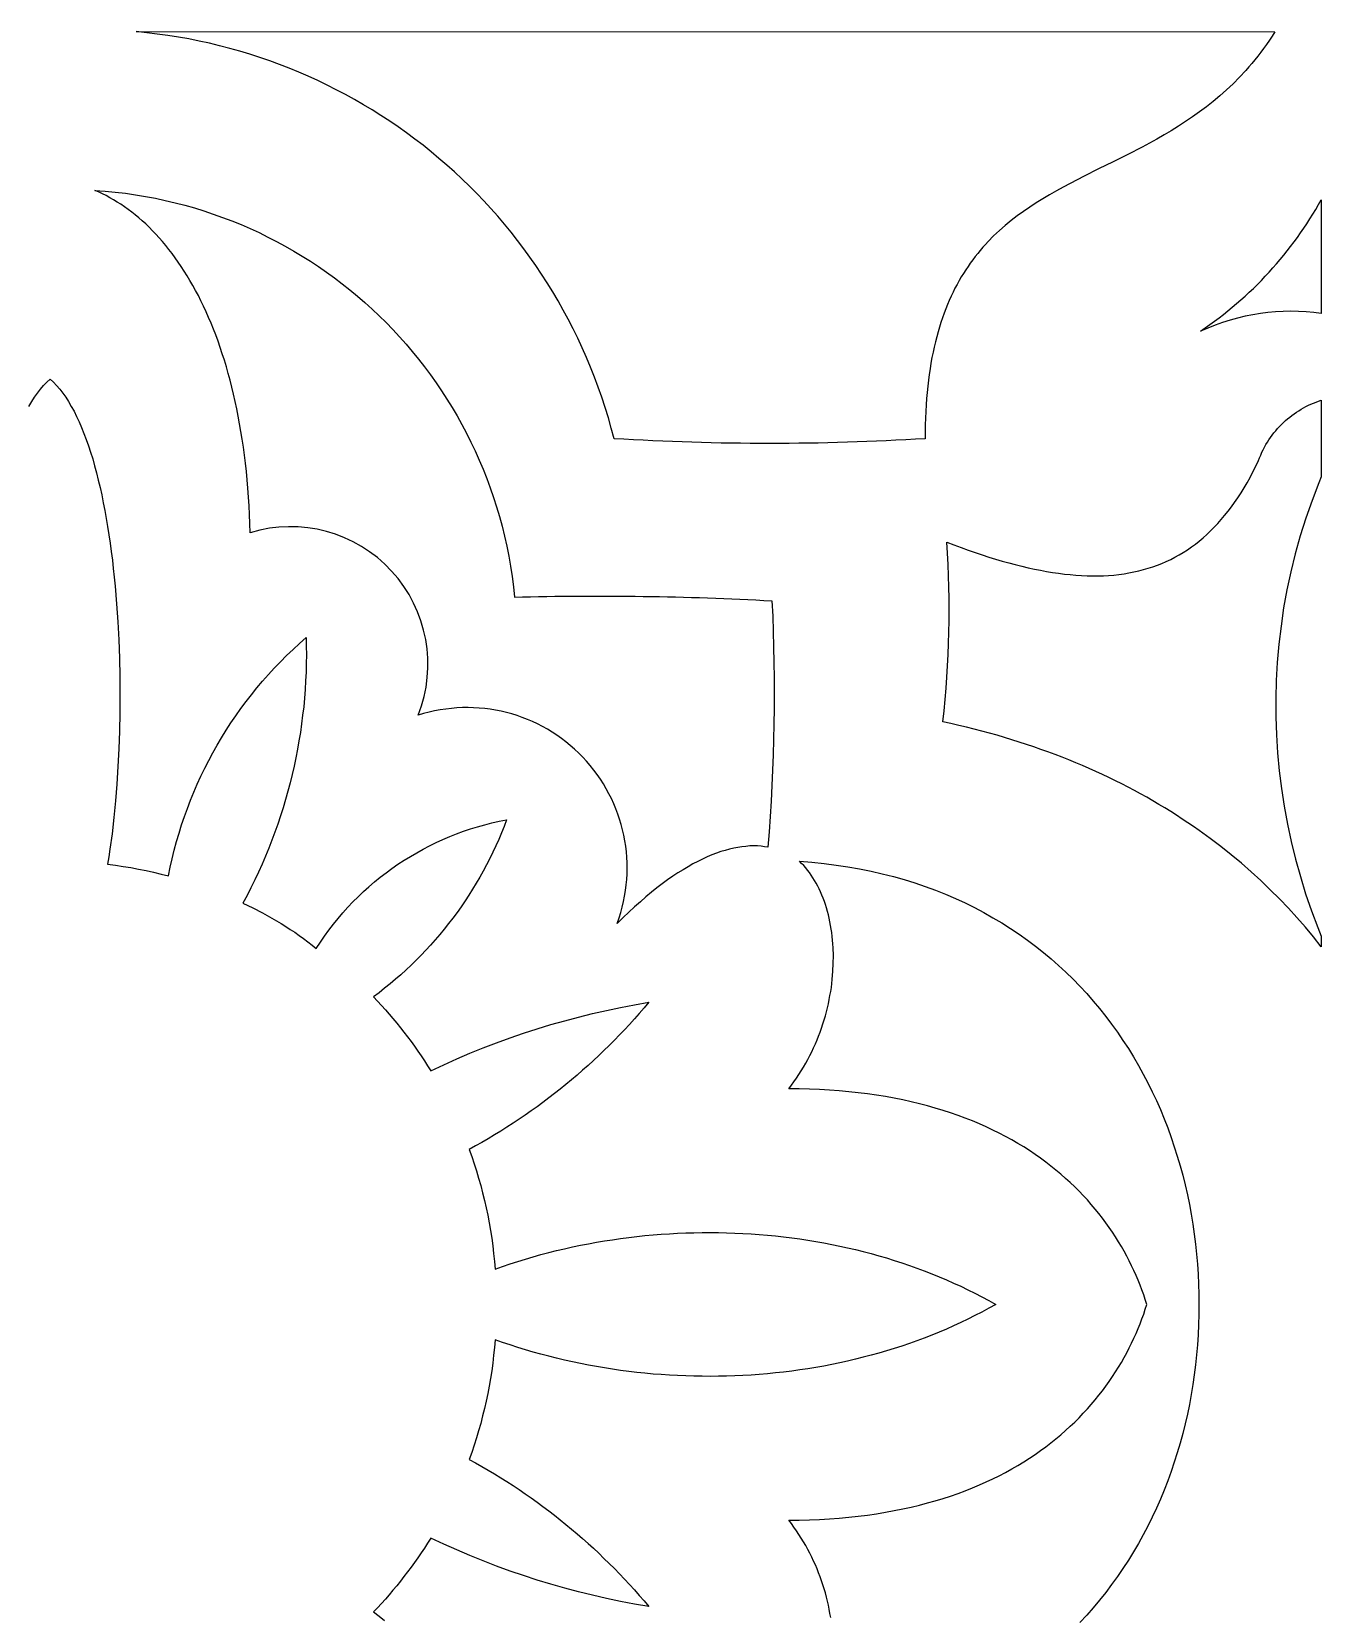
# Model space of a CAD drawing. Extents: x -4950 to -2150, y -1354 to 1346.
# Drawn here: x -3001.3 to -2849.8, y 509.5 to 695.6 of the extents above; entities that cross this region are included whole.
import ezdxf

# ---------------------------------------------------------------- set-up
doc = ezdxf.new("R2010")
doc.units = 0
doc.layers.add('LAYER_1', color=18, linetype='CONTINUOUS')

msp = doc.modelspace()

# ---------------------------------------------------------------- linework, layer by layer
at = {"layer": 'LAYER_1'}
for points in [[(-2855.29, 695.61), (-2855.61, 695.1), (-2855.94, 694.61), (-2856.27, 694.13), (-2856.61, 693.66), (-2856.95, 693.2), (-2857.29, 692.75), (-2857.64, 692.32), (-2858, 691.89), (-2858.36, 691.47), (-2858.72, 691.06), (-2859.46, 690.27), (-2860.21, 689.51), (-2860.97, 688.78), (-2861.75, 688.09), (-2862.54, 687.43), (-2863.34, 686.8), (-2864.15, 686.19), (-2864.97, 685.61), (-2865.8, 685.05), (-2866.63, 684.51), (-2867.47, 683.99), (-2868.31, 683.49), (-2869.16, 683), (-2870.01, 682.53), (-2870.87, 682.07), (-2872.58, 681.19), (-2874.29, 680.33), (-2875.99, 679.49), (-2877.67, 678.65), (-2879.33, 677.79), (-2880.14, 677.36), (-2880.95, 676.91), (-2881.75, 676.46), (-2882.53, 675.99), (-2883.31, 675.51), (-2884.07, 675.02), (-2884.82, 674.5), (-2885.55, 673.97), (-2886.27, 673.42), (-2886.97, 672.84), (-2887.65, 672.25), (-2888.32, 671.62), (-2888.96, 670.97), (-2889.28, 670.63), (-2889.59, 670.29), (-2889.89, 669.93), (-2890.19, 669.57), (-2890.49, 669.21), (-2890.78, 668.83), (-2891.06, 668.44), (-2891.33, 668.05), (-2891.6, 667.64), (-2891.87, 667.23), (-2892.13, 666.81), (-2892.38, 666.38), (-2892.62, 665.94), (-2892.86, 665.48), (-2893.09, 665.02), (-2893.32, 664.55), (-2893.53, 664.06), (-2893.75, 663.57), (-2893.95, 663.06), (-2894.14, 662.54), (-2894.33, 662.01), (-2894.51, 661.47), (-2894.69, 660.92), (-2894.85, 660.35), (-2895.01, 659.77), (-2895.16, 659.18), (-2895.3, 658.58), (-2895.44, 657.96), (-2895.56, 657.33), (-2895.68, 656.69), (-2895.78, 656.03), (-2895.88, 655.35), (-2895.97, 654.67), (-2896.05, 653.97), (-2896.13, 653.25), (-2896.19, 652.52), (-2896.24, 651.77), (-2896.29, 651.01), (-2896.32, 650.23), (-2896.35, 649.44), (-2896.36, 648.63), (-2896.37, 647.81, -0.030769), (-2932.89, 647.81), (-2933.22, 649.04), (-2933.57, 650.26), (-2933.94, 651.47), (-2934.34, 652.67), (-2934.76, 653.86), (-2935.2, 655.04), (-2935.66, 656.2), (-2936.14, 657.35), (-2936.64, 658.49), (-2937.17, 659.62), (-2937.71, 660.73), (-2938.28, 661.83), (-2938.87, 662.92), (-2939.47, 663.99), (-2940.1, 665.05), (-2940.74, 666.1), (-2941.41, 667.13), (-2942.09, 668.14), (-2942.79, 669.14), (-2943.51, 670.13), (-2944.24, 671.1), (-2945, 672.06), (-2945.77, 673), (-2946.56, 673.93), (-2947.37, 674.84), (-2948.19, 675.73), (-2949.03, 676.61), (-2949.88, 677.47), (-2950.75, 678.31), (-2951.64, 679.14), (-2952.54, 679.94), (-2953.46, 680.74), (-2954.39, 681.51), (-2955.33, 682.27), (-2956.29, 683), (-2957.27, 683.72), (-2958.25, 684.43), (-2959.25, 685.11), (-2960.27, 685.77), (-2961.29, 686.42), (-2962.33, 687.04), (-2963.38, 687.65), (-2964.44, 688.24), (-2965.52, 688.8), (-2966.6, 689.35), (-2967.7, 689.87), (-2968.81, 690.38), (-2969.93, 690.86), (-2971.06, 691.33), (-2972.19, 691.77), (-2973.34, 692.19), (-2974.5, 692.59), (-2975.67, 692.97), (-2976.84, 693.32), (-2978.03, 693.65), (-2979.22, 693.97), (-2980.42, 694.25), (-2981.63, 694.52), (-2982.85, 694.76), (-2984.07, 694.98), (-2985.3, 695.17), (-2986.54, 695.34), (-2987.78, 695.49), (-2989.03, 695.62)], [(-2993.88, 676.98), (-2992.68, 676.89), (-2991.48, 676.78), (-2990.29, 676.63), (-2989.1, 676.46), (-2987.93, 676.27), (-2986.76, 676.05), (-2985.61, 675.8), (-2984.46, 675.53), (-2983.32, 675.24), (-2982.19, 674.92), (-2981.07, 674.57), (-2979.96, 674.2), (-2978.87, 673.81), (-2977.78, 673.4), (-2976.71, 672.96), (-2975.64, 672.49), (-2974.59, 672.01), (-2973.55, 671.5), (-2972.53, 670.98), (-2971.51, 670.43), (-2970.51, 669.85), (-2969.53, 669.26), (-2968.56, 668.65), (-2967.6, 668.02), (-2966.65, 667.36), (-2965.73, 666.69), (-2964.81, 665.99), (-2963.92, 665.28), (-2963.03, 664.55), (-2962.17, 663.8), (-2961.32, 663.03), (-2960.49, 662.24), (-2959.67, 661.44), (-2958.87, 660.62), (-2958.09, 659.78), (-2957.33, 658.92), (-2956.59, 658.05), (-2955.86, 657.16), (-2955.15, 656.25), (-2954.47, 655.33), (-2953.8, 654.39), (-2953.15, 653.44), (-2952.52, 652.47), (-2951.92, 651.49), (-2951.33, 650.49), (-2950.77, 649.48), (-2950.23, 648.46), (-2949.7, 647.42), (-2949.21, 646.37), (-2948.73, 645.3), (-2948.27, 644.23), (-2947.84, 643.14), (-2947.44, 642.04), (-2947.05, 640.92), (-2946.69, 639.8), (-2946.36, 638.66), (-2946.05, 637.52), (-2945.76, 636.36), (-2945.5, 635.19), (-2945.27, 634.01), (-2945.06, 632.83), (-2944.88, 631.63), (-2944.72, 630.42), (-2944.59, 629.21, -0.020022), (-2914.35, 628.77), (-2914.27, 626.97), (-2914.21, 625.16), (-2914.16, 623.35), (-2914.13, 621.53), (-2914.11, 619.72), (-2914.1, 617.91), (-2914.11, 616.1), (-2914.13, 614.29), (-2914.17, 612.48), (-2914.22, 610.67), (-2914.28, 608.87), (-2914.36, 607.06), (-2914.45, 605.25), (-2914.56, 603.44), (-2914.68, 601.63), (-2914.82, 599.83), (-2915.23, 599.89), (-2915.64, 599.94), (-2916.07, 599.97), (-2916.51, 599.98), (-2916.96, 599.97), (-2917.41, 599.93), (-2917.88, 599.88), (-2918.36, 599.81), (-2918.84, 599.72), (-2919.34, 599.6), (-2919.84, 599.46), (-2920.36, 599.31), (-2920.88, 599.12), (-2921.41, 598.92), (-2921.95, 598.69), (-2922.5, 598.44), (-2923.06, 598.16), (-2923.63, 597.86), (-2924.21, 597.54), (-2924.8, 597.18), (-2925.39, 596.81), (-2926, 596.41), (-2926.61, 595.98), (-2927.24, 595.52), (-2927.87, 595.04), (-2928.51, 594.53), (-2929.16, 593.99), (-2929.81, 593.43), (-2930.48, 592.83), (-2931.16, 592.21), (-2931.84, 591.56), (-2932.53, 590.88, 0.625155), (-2955.91, 615.33, 0.629642), (-2975.63, 636.77), (-2975.66, 637.84), (-2975.7, 638.9), (-2975.76, 639.94), (-2975.82, 640.96), (-2975.9, 641.98), (-2975.99, 642.98), (-2976.08, 643.96), (-2976.19, 644.93), (-2976.31, 645.89), (-2976.43, 646.83), (-2976.57, 647.76), (-2976.72, 648.67), (-2976.87, 649.57), (-2977.04, 650.46), (-2977.21, 651.33), (-2977.39, 652.19), (-2977.58, 653.03), (-2977.78, 653.86), (-2977.99, 654.67), (-2978.21, 655.47), (-2978.43, 656.26), (-2978.66, 657.03), (-2978.91, 657.79), (-2979.15, 658.54), (-2979.41, 659.27), (-2979.67, 659.99), (-2979.95, 660.69), (-2980.22, 661.38), (-2980.51, 662.05), (-2980.8, 662.71), (-2981.1, 663.36), (-2981.41, 664), (-2981.72, 664.61), (-2982.04, 665.22), (-2982.37, 665.81), (-2982.7, 666.39), (-2983.03, 666.95), (-2983.38, 667.5), (-2983.73, 668.04), (-2984.08, 668.56), (-2984.44, 669.07), (-2984.81, 669.57), (-2985.18, 670.05), (-2985.55, 670.51), (-2985.93, 670.97), (-2986.32, 671.41), (-2986.7, 671.83), (-2987.1, 672.24), (-2987.5, 672.64), (-2987.9, 673.03), (-2988.3, 673.4), (-2988.71, 673.76), (-2989.13, 674.1), (-2989.54, 674.43), (-2989.97, 674.75), (-2990.39, 675.05), (-2990.82, 675.34), (-2991.25, 675.61), (-2991.68, 675.88), (-2992.11, 676.12), (-2992.55, 676.36), (-2992.99, 676.58), (-2993.44, 676.79)], [(-2849.84, 643.33), (-2850.13, 642.64), (-2850.92, 640.57), (-2851.65, 638.48), (-2852.31, 636.39), (-2852.9, 634.28), (-2853.42, 632.17), (-2853.87, 630.05), (-2854.26, 627.93), (-2854.57, 625.8), (-2854.83, 623.67), (-2855.01, 621.54), (-2855.14, 619.41), (-2855.19, 617.28), (-2855.19, 615.16), (-2855.12, 613.04), (-2854.98, 610.92), (-2854.78, 608.81), (-2854.52, 606.71), (-2854.2, 604.63), (-2853.82, 602.55), (-2853.37, 600.48), (-2852.87, 598.43), (-2852.3, 596.39), (-2851.68, 594.37), (-2850.99, 592.37), (-2850.25, 590.39), (-2849.84, 589.38), (-2849.84, 588.14), (-2850.76, 589.3), (-2851.71, 590.44), (-2852.7, 591.57), (-2853.71, 592.68), (-2854.75, 593.77), (-2855.83, 594.84), (-2856.93, 595.9), (-2858.06, 596.93), (-2859.23, 597.95), (-2860.42, 598.94), (-2861.65, 599.91), (-2862.9, 600.86), (-2864.19, 601.79), (-2864.84, 602.25), (-2865.5, 602.7), (-2866.17, 603.14), (-2866.85, 603.58), (-2867.53, 604.02), (-2868.22, 604.44), (-2868.92, 604.86), (-2869.63, 605.28), (-2870.34, 605.69), (-2871.06, 606.09), (-2871.79, 606.48), (-2872.52, 606.87), (-2873.27, 607.26), (-2874.02, 607.63), (-2874.78, 608), (-2875.54, 608.37), (-2876.32, 608.72), (-2877.1, 609.07), (-2877.89, 609.42), (-2878.68, 609.75), (-2879.48, 610.08), (-2880.29, 610.4), (-2881.11, 610.72), (-2881.94, 611.02), (-2882.77, 611.32), (-2883.61, 611.62), (-2884.46, 611.9), (-2885.31, 612.18), (-2886.18, 612.45), (-2887.05, 612.71), (-2887.92, 612.97), (-2888.81, 613.22), (-2889.7, 613.46), (-2890.6, 613.69), (-2891.51, 613.91), (-2892.42, 614.13), (-2893.35, 614.34), (-2894.27, 614.54, 0.045249), (-2893.83, 635.67), (-2892.98, 635.34), (-2892.14, 635.03), (-2891.31, 634.73), (-2890.49, 634.44), (-2889.68, 634.17), (-2888.88, 633.91), (-2888.09, 633.67), (-2887.31, 633.43), (-2886.54, 633.22), (-2885.78, 633.02), (-2885.02, 632.83), (-2884.28, 632.65), (-2883.54, 632.49), (-2882.82, 632.35), (-2882.1, 632.22), (-2881.4, 632.1), (-2880.7, 632), (-2880.01, 631.91), (-2879.33, 631.84), (-2878.66, 631.78), (-2878, 631.74), (-2877.34, 631.71), (-2876.7, 631.7), (-2876.06, 631.7), (-2875.43, 631.72), (-2874.82, 631.76), (-2874.21, 631.8), (-2873.6, 631.87), (-2873.01, 631.95), (-2872.43, 632.05), (-2871.85, 632.16), (-2871.28, 632.29), (-2870.72, 632.43), (-2870.17, 632.59), (-2869.63, 632.77), (-2869.09, 632.96), (-2868.56, 633.17), (-2868.04, 633.39), (-2867.53, 633.63), (-2867.03, 633.89), (-2866.53, 634.16), (-2866.05, 634.46), (-2865.57, 634.76), (-2865.1, 635.09), (-2864.63, 635.43), (-2864.17, 635.79), (-2863.73, 636.16), (-2863.28, 636.56), (-2862.85, 636.97), (-2862.42, 637.4), (-2862, 637.84), (-2861.59, 638.3), (-2861.19, 638.78), (-2860.79, 639.28), (-2860.4, 639.8), (-2860.02, 640.33), (-2859.64, 640.88), (-2859.27, 641.45), (-2858.91, 642.04), (-2858.56, 642.64), (-2858.21, 643.26), (-2857.87, 643.91), (-2857.54, 644.57), (-2857.21, 645.24), (-2857.09, 645.57), (-2856.95, 645.89), (-2856.81, 646.21), (-2856.66, 646.52), (-2856.51, 646.82), (-2856.34, 647.11), (-2856.17, 647.4), (-2855.99, 647.69), (-2855.8, 647.96), (-2855.6, 648.23), (-2855.4, 648.5), (-2855.19, 648.75), (-2854.97, 649), (-2854.75, 649.25), (-2854.52, 649.48), (-2854.29, 649.71), (-2854.04, 649.93), (-2853.8, 650.14), (-2853.54, 650.35), (-2853.29, 650.55), (-2853.02, 650.74), (-2852.76, 650.93), (-2852.48, 651.1), (-2852.2, 651.27), (-2851.92, 651.43), (-2851.64, 651.58), (-2851.35, 651.73), (-2851.05, 651.86), (-2850.75, 651.99), (-2850.45, 652.11), (-2850.15, 652.22), (-2849.84, 652.32)]]:
    msp.add_lwpolyline(points, format="xyb", close=True, dxfattribs=at)
msp.add_lwpolyline([(-2864.04, 660.44), (-2863.48, 660.82), (-2862.93, 661.21), (-2862.39, 661.6), (-2861.85, 662), (-2861.33, 662.41), (-2860.8, 662.83), (-2860.29, 663.25), (-2859.78, 663.68), (-2859.28, 664.12), (-2858.78, 664.57), (-2858.3, 665.02), (-2857.82, 665.47), (-2857.35, 665.94), (-2856.88, 666.41), (-2856.43, 666.89), (-2855.98, 667.37), (-2855.53, 667.86), (-2855.1, 668.35), (-2854.67, 668.85), (-2854.25, 669.36), (-2853.84, 669.87), (-2853.44, 670.39), (-2853.04, 670.92), (-2852.65, 671.45), (-2852.27, 671.98), (-2851.9, 672.52), (-2851.54, 673.06), (-2851.18, 673.62), (-2850.83, 674.17), (-2850.49, 674.73), (-2850.16, 675.3), (-2849.84, 675.86), (-2849.84, 662.52), (-2850.72, 662.63), (-2851.61, 662.71), (-2852.51, 662.76), (-2853.4, 662.78), (-2854.3, 662.76), (-2855.2, 662.71), (-2856.1, 662.63), (-2857, 662.51), (-2857.89, 662.37), (-2858.79, 662.19), (-2859.68, 661.98), (-2860.56, 661.73), (-2861.44, 661.46), (-2862.32, 661.15), (-2863.18, 660.81)], close=True, dxfattribs=at)
msp.add_lwpolyline([(-3001.62, 651.61), (-3001.29, 652.16), (-3000.95, 652.68), (-3000.61, 653.17), (-3000.25, 653.63), (-2999.89, 654.05), (-2999.51, 654.44), (-2999.13, 654.8), (-2998.74, 654.44), (-2998.37, 654.05), (-2998, 653.63), (-2997.65, 653.17), (-2997.3, 652.68), (-2996.96, 652.16), (-2996.64, 651.61), (-2996.32, 651.03), (-2996.02, 650.42), (-2995.72, 649.78), (-2995.43, 649.12), (-2995.15, 648.43), (-2994.88, 647.71), (-2994.63, 646.97), (-2994.38, 646.21), (-2994.13, 645.43), (-2993.9, 644.62), (-2993.68, 643.79), (-2993.47, 642.95), (-2993.26, 642.08), (-2993.07, 641.2), (-2992.88, 640.29), (-2992.7, 639.37), (-2992.54, 638.44), (-2992.38, 637.49), (-2992.22, 636.53), (-2992.08, 635.55), (-2991.95, 634.56), (-2991.82, 633.56), (-2991.71, 632.55), (-2991.6, 631.53), (-2991.5, 630.5), (-2991.32, 628.41), (-2991.18, 626.3), (-2991.07, 624.17), (-2990.99, 622.03), (-2990.94, 619.88), (-2990.93, 617.73), (-2990.94, 615.6), (-2990.99, 613.47), (-2991.06, 611.37), (-2991.16, 609.29), (-2991.3, 607.25), (-2991.46, 605.26), (-2991.64, 603.31), (-2991.86, 601.41), (-2992.1, 599.58), (-2992.23, 598.69), (-2992.37, 597.82), (-2991.46, 597.7), (-2990.55, 597.57), (-2989.65, 597.43), (-2988.75, 597.26), (-2987.86, 597.08), (-2986.97, 596.89), (-2986.09, 596.68), (-2985.21, 596.46), (-2985.01, 597.47), (-2984.78, 598.48), (-2984.54, 599.48), (-2984.27, 600.48), (-2983.98, 601.47), (-2983.68, 602.45), (-2983.35, 603.43), (-2983, 604.39), (-2982.63, 605.35), (-2982.24, 606.3), (-2981.84, 607.24), (-2981.41, 608.17), (-2980.97, 609.1), (-2980.5, 610.01), (-2980.02, 610.91), (-2979.51, 611.8), (-2978.99, 612.69), (-2978.45, 613.56), (-2977.9, 614.42), (-2977.32, 615.27), (-2976.73, 616.1), (-2976.11, 616.93), (-2975.49, 617.74), (-2974.84, 618.54), (-2974.18, 619.33), (-2973.49, 620.1), (-2972.8, 620.86), (-2972.08, 621.61), (-2971.35, 622.34), (-2970.6, 623.05), (-2969.84, 623.76), (-2969.06, 624.45), (-2969.04, 623.43), (-2969.03, 622.41), (-2969.04, 621.39), (-2969.07, 620.38), (-2969.12, 619.36), (-2969.18, 618.35), (-2969.26, 617.34), (-2969.35, 616.33), (-2969.47, 615.32), (-2969.59, 614.32), (-2969.74, 613.32), (-2969.9, 612.32), (-2970.08, 611.33), (-2970.27, 610.33), (-2970.48, 609.35), (-2970.7, 608.36), (-2970.95, 607.38), (-2971.2, 606.4), (-2971.48, 605.43), (-2971.77, 604.46), (-2972.07, 603.5), (-2972.4, 602.54), (-2972.73, 601.59), (-2973.09, 600.64), (-2973.46, 599.7), (-2973.84, 598.76), (-2974.24, 597.83), (-2974.66, 596.91), (-2975.09, 595.99), (-2975.54, 595.07), (-2976, 594.17), (-2976.48, 593.27), (-2975.33, 592.71), (-2974.2, 592.13), (-2973.64, 591.82), (-2973.09, 591.51), (-2972.54, 591.19), (-2972, 590.86), (-2971.46, 590.53), (-2970.93, 590.18), (-2970.4, 589.83), (-2969.88, 589.47), (-2969.37, 589.1), (-2968.86, 588.72), (-2968.36, 588.33), (-2967.87, 587.93, -0.209037), (-2945.52, 603.04), (-2945.81, 602.27), (-2946.12, 601.5), (-2946.45, 600.74), (-2946.79, 599.98), (-2947.14, 599.23), (-2947.5, 598.49), (-2947.88, 597.76), (-2948.27, 597.03), (-2948.67, 596.31), (-2949.08, 595.6), (-2949.51, 594.9), (-2949.95, 594.2), (-2950.4, 593.51), (-2950.87, 592.84), (-2951.34, 592.17), (-2951.83, 591.51), (-2952.33, 590.85), (-2952.84, 590.21), (-2953.36, 589.58), (-2953.9, 588.95), (-2954.44, 588.34), (-2955, 587.73), (-2955.57, 587.13), (-2956.15, 586.55), (-2956.73, 585.97), (-2957.33, 585.41), (-2957.94, 584.85), (-2958.57, 584.31), (-2959.2, 583.78), (-2959.84, 583.26), (-2960.49, 582.74), (-2961.15, 582.24), (-2960.68, 581.75), (-2960.21, 581.24), (-2959.76, 580.73), (-2959.3, 580.22), (-2958.86, 579.69), (-2958.42, 579.17), (-2957.99, 578.63), (-2957.57, 578.09), (-2957.15, 577.55), (-2956.74, 577), (-2956.34, 576.44), (-2955.94, 575.88), (-2955.55, 575.31), (-2955.17, 574.73), (-2954.8, 574.15), (-2954.43, 573.57), (-2952.9, 574.28), (-2951.37, 574.97), (-2949.82, 575.63), (-2948.26, 576.26), (-2946.69, 576.86), (-2945.11, 577.43), (-2943.52, 577.98), (-2941.92, 578.5), (-2940.31, 578.99), (-2938.69, 579.45), (-2937.07, 579.88), (-2935.43, 580.28), (-2933.79, 580.66), (-2932.14, 581), (-2930.49, 581.32), (-2928.83, 581.61), (-2929.38, 580.95), (-2929.94, 580.3), (-2930.51, 579.66), (-2931.09, 579.02), (-2931.67, 578.39), (-2932.26, 577.77), (-2932.86, 577.15), (-2933.46, 576.54), (-2934.08, 575.94), (-2934.7, 575.35), (-2935.32, 574.77), (-2935.95, 574.19), (-2936.59, 573.62), (-2937.24, 573.06), (-2937.89, 572.5), (-2938.55, 571.96), (-2939.22, 571.42), (-2939.89, 570.89), (-2940.57, 570.37), (-2941.25, 569.85), (-2941.94, 569.35), (-2942.64, 568.85), (-2943.34, 568.36), (-2944.05, 567.88), (-2944.76, 567.4), (-2945.48, 566.94), (-2946.21, 566.48), (-2946.94, 566.03), (-2947.68, 565.59), (-2948.42, 565.16), (-2949.17, 564.74), (-2949.92, 564.33), (-2949.62, 563.49), (-2949.34, 562.65), (-2949.07, 561.81), (-2948.81, 560.95), (-2948.56, 560.09), (-2948.34, 559.23), (-2948.12, 558.35), (-2947.92, 557.48), (-2947.74, 556.59), (-2947.57, 555.7), (-2947.41, 554.81), (-2947.27, 553.91), (-2947.15, 553.01), (-2947.04, 552.1), (-2946.95, 551.18), (-2946.88, 550.27), (-2945.99, 550.58), (-2945.1, 550.88), (-2944.2, 551.17), (-2943.3, 551.45), (-2942.39, 551.72), (-2941.48, 551.97), (-2940.56, 552.22), (-2939.64, 552.45), (-2938.71, 552.67), (-2937.78, 552.87), (-2936.85, 553.07), (-2935.91, 553.25), (-2934.97, 553.43), (-2934.03, 553.58), (-2933.08, 553.73), (-2932.13, 553.87), (-2931.18, 553.99), (-2930.23, 554.11), (-2929.28, 554.21), (-2928.32, 554.29), (-2927.36, 554.37), (-2926.4, 554.43), (-2925.44, 554.49), (-2924.48, 554.53), (-2923.52, 554.55), (-2922.56, 554.57), (-2921.6, 554.57), (-2920.64, 554.57), (-2919.68, 554.55), (-2918.72, 554.51), (-2917.76, 554.47), (-2916.8, 554.41), (-2915.85, 554.34), (-2914.89, 554.26), (-2913.94, 554.17), (-2912.99, 554.06), (-2912.04, 553.95), (-2911.09, 553.82), (-2910.15, 553.67), (-2909.21, 553.52), (-2908.27, 553.35), (-2907.33, 553.18), (-2906.4, 552.98), (-2905.47, 552.78), (-2904.55, 552.57), (-2903.63, 552.34), (-2902.72, 552.1), (-2901.81, 551.85), (-2900.9, 551.58), (-2900.01, 551.3), (-2899.11, 551.01), (-2898.22, 550.71), (-2897.34, 550.4), (-2896.46, 550.07), (-2895.59, 549.73), (-2894.73, 549.38), (-2893.87, 549.02), (-2893.02, 548.64), (-2892.18, 548.25), (-2891.35, 547.85), (-2890.52, 547.44), (-2889.7, 547.01), (-2888.89, 546.57), (-2888.08, 546.12), (-2888.89, 545.67), (-2889.7, 545.23), (-2890.52, 544.81), (-2891.35, 544.39), (-2892.18, 543.99), (-2893.02, 543.6), (-2893.87, 543.23), (-2894.73, 542.86), (-2895.59, 542.51), (-2896.46, 542.17), (-2897.34, 541.85), (-2898.22, 541.53), (-2899.11, 541.23), (-2900.01, 540.94), (-2900.9, 540.67), (-2901.81, 540.4), (-2902.72, 540.15), (-2903.63, 539.91), (-2904.55, 539.68), (-2905.47, 539.47), (-2906.4, 539.26), (-2907.33, 539.07), (-2908.27, 538.89), (-2909.21, 538.73), (-2910.15, 538.57), (-2911.09, 538.43), (-2912.04, 538.3), (-2912.99, 538.18), (-2913.94, 538.08), (-2914.89, 537.98), (-2915.85, 537.9), (-2916.8, 537.83), (-2917.76, 537.78), (-2918.72, 537.73), (-2919.68, 537.7), (-2920.64, 537.68), (-2921.6, 537.67), (-2922.56, 537.68), (-2923.52, 537.69), (-2924.48, 537.72), (-2925.44, 537.76), (-2926.4, 537.81), (-2927.36, 537.88), (-2928.32, 537.95), (-2929.28, 538.04), (-2930.23, 538.14), (-2931.18, 538.25), (-2932.13, 538.38), (-2933.08, 538.51), (-2934.03, 538.66), (-2934.97, 538.82), (-2935.91, 538.99), (-2936.85, 539.18), (-2937.78, 539.37), (-2938.71, 539.58), (-2939.64, 539.8), (-2940.56, 540.03), (-2941.48, 540.27), (-2942.39, 540.53), (-2943.3, 540.8), (-2944.2, 541.07), (-2945.1, 541.36), (-2945.99, 541.67), (-2946.88, 541.98), (-2946.95, 541.06), (-2947.04, 540.15), (-2947.15, 539.24), (-2947.27, 538.34), (-2947.41, 537.44), (-2947.57, 536.54), (-2947.74, 535.65), (-2947.92, 534.77), (-2948.12, 533.89), (-2948.34, 533.02), (-2948.56, 532.15), (-2948.81, 531.29), (-2949.07, 530.44), (-2949.34, 529.59), (-2949.62, 528.75), (-2949.92, 527.92), (-2949.17, 527.5), (-2948.42, 527.08), (-2947.68, 526.65), (-2946.94, 526.21), (-2946.21, 525.76), (-2945.48, 525.31), (-2944.76, 524.84), (-2944.05, 524.37), (-2943.34, 523.89), (-2942.64, 523.4), (-2941.94, 522.9), (-2941.25, 522.39), (-2940.57, 521.88), (-2939.89, 521.36), (-2939.22, 520.83), (-2938.55, 520.29), (-2937.89, 519.74), (-2937.24, 519.19), (-2936.59, 518.63), (-2935.95, 518.06), (-2935.32, 517.48), (-2934.7, 516.89), (-2934.08, 516.3), (-2933.46, 515.7), (-2932.86, 515.09), (-2932.26, 514.48), (-2931.67, 513.86), (-2931.09, 513.23), (-2930.51, 512.59), (-2929.94, 511.95), (-2929.38, 511.3), (-2928.83, 510.64), (-2930.49, 510.93), (-2932.14, 511.24), (-2933.79, 511.59), (-2935.43, 511.96), (-2937.07, 512.37), (-2938.69, 512.8), (-2940.31, 513.26), (-2941.92, 513.75), (-2943.52, 514.27), (-2945.11, 514.81), (-2946.69, 515.39), (-2948.26, 515.99), (-2949.82, 516.62), (-2951.37, 517.28), (-2952.9, 517.96), (-2954.43, 518.68), (-2954.8, 518.09), (-2955.17, 517.51), (-2955.55, 516.94), (-2955.94, 516.37), (-2956.34, 515.81), (-2956.74, 515.25), (-2957.15, 514.7), (-2957.57, 514.15), (-2957.99, 513.61), (-2958.42, 513.08), (-2958.86, 512.55), (-2959.3, 512.03), (-2959.76, 511.51), (-2960.21, 511), (-2960.68, 510.5), (-2961.15, 510), (-2960.49, 509.5), (-2959.84, 508.99)], format="xyb", dxfattribs=at)
msp.add_lwpolyline([(-2907.46, 509.37), (-2907.54, 509.84), (-2907.63, 510.32), (-2907.73, 510.8), (-2907.84, 511.28), (-2907.95, 511.75), (-2908.08, 512.23), (-2908.22, 512.71), (-2908.37, 513.18), (-2908.53, 513.65), (-2908.69, 514.12), (-2908.87, 514.59), (-2909.06, 515.06), (-2909.25, 515.52), (-2909.46, 515.98), (-2909.67, 516.44), (-2909.9, 516.9), (-2910.14, 517.35), (-2910.38, 517.8), (-2910.64, 518.24), (-2910.91, 518.68), (-2911.18, 519.11), (-2911.47, 519.54), (-2911.77, 519.96), (-2912.07, 520.38), (-2912.39, 520.79), (-2911.16, 520.8), (-2909.95, 520.83), (-2908.76, 520.88), (-2907.59, 520.95), (-2906.45, 521.03), (-2905.32, 521.13), (-2904.22, 521.25), (-2903.13, 521.39), (-2902.07, 521.54), (-2901.02, 521.71), (-2900, 521.9), (-2898.99, 522.1), (-2898.01, 522.32), (-2897.04, 522.55), (-2896.09, 522.8), (-2895.17, 523.06), (-2894.26, 523.33), (-2893.37, 523.62), (-2892.5, 523.93), (-2891.65, 524.24), (-2890.81, 524.57), (-2890, 524.92), (-2889.2, 525.27), (-2888.42, 525.63), (-2887.66, 526.01), (-2886.92, 526.4), (-2886.19, 526.8), (-2885.48, 527.21), (-2884.79, 527.63), (-2884.12, 528.06), (-2883.46, 528.5), (-2882.82, 528.95), (-2882.2, 529.4), (-2881.59, 529.87), (-2881, 530.34), (-2880.43, 530.82), (-2879.87, 531.31), (-2879.33, 531.81), (-2878.8, 532.31), (-2878.29, 532.82), (-2877.79, 533.34), (-2877.31, 533.86), (-2876.85, 534.38), (-2876.4, 534.92), (-2875.96, 535.45), (-2875.54, 535.99), (-2875.14, 536.54), (-2874.75, 537.09), (-2874.37, 537.64), (-2874.01, 538.2), (-2873.66, 538.76), (-2873.32, 539.32), (-2873, 539.88), (-2872.69, 540.45), (-2872.4, 541.01), (-2872.12, 541.58), (-2871.85, 542.15), (-2871.59, 542.72), (-2871.35, 543.29), (-2871.12, 543.86), (-2870.9, 544.42), (-2870.7, 544.99), (-2870.51, 545.56), (-2870.33, 546.12), (-2870.51, 546.69), (-2870.7, 547.25), (-2870.9, 547.82), (-2871.12, 548.39), (-2871.35, 548.96), (-2871.59, 549.53), (-2871.85, 550.1), (-2872.12, 550.67), (-2872.4, 551.23), (-2872.69, 551.8), (-2873, 552.37), (-2873.32, 552.93), (-2873.66, 553.49), (-2874.01, 554.05), (-2874.37, 554.6), (-2874.75, 555.16), (-2875.14, 555.71), (-2875.54, 556.25), (-2875.96, 556.79), (-2876.4, 557.33), (-2876.85, 557.86), (-2877.31, 558.39), (-2877.79, 558.91), (-2878.29, 559.43), (-2878.8, 559.94), (-2879.33, 560.44), (-2879.87, 560.93), (-2880.43, 561.42), (-2881, 561.9), (-2881.59, 562.38), (-2882.2, 562.84), (-2882.82, 563.3), (-2883.46, 563.75), (-2884.12, 564.19), (-2884.79, 564.62), (-2885.48, 565.04), (-2886.19, 565.45), (-2886.92, 565.85), (-2887.66, 566.23), (-2888.42, 566.61), (-2889.2, 566.98), (-2890, 567.33), (-2890.81, 567.67), (-2891.65, 568), (-2892.5, 568.32), (-2893.37, 568.62), (-2894.26, 568.91), (-2895.17, 569.19), (-2896.09, 569.45), (-2897.04, 569.7), (-2898.01, 569.93), (-2898.99, 570.15), (-2900, 570.35), (-2901.02, 570.53), (-2902.07, 570.7), (-2903.13, 570.86), (-2904.22, 570.99), (-2905.32, 571.11), (-2906.45, 571.22), (-2907.59, 571.3), (-2908.76, 571.37), (-2909.95, 571.41), (-2911.16, 571.44), (-2912.39, 571.45), (-2912.07, 571.86), (-2911.77, 572.28), (-2911.47, 572.71), (-2911.18, 573.13), (-2910.91, 573.57), (-2910.64, 574.01), (-2910.38, 574.45), (-2910.14, 574.9), (-2909.9, 575.35), (-2909.67, 575.8), (-2909.46, 576.26), (-2909.25, 576.72), (-2909.06, 577.19), (-2908.87, 577.65), (-2908.69, 578.12), (-2908.53, 578.59), (-2908.37, 579.07), (-2908.22, 579.54), (-2908.08, 580.02), (-2907.95, 580.49), (-2907.84, 580.97), (-2907.73, 581.45), (-2907.63, 581.92), (-2907.54, 582.4), (-2907.46, 582.88), (-2907.38, 583.35), (-2907.32, 583.83), (-2907.27, 584.3), (-2907.19, 585.25), (-2907.15, 586.18), (-2907.14, 587.1), (-2907.17, 588.01), (-2907.2, 588.46), (-2907.23, 588.91), (-2907.28, 589.35), (-2907.33, 589.79), (-2907.4, 590.22), (-2907.47, 590.64), (-2907.55, 591.07), (-2907.64, 591.48), (-2907.73, 591.89), (-2907.84, 592.29), (-2907.95, 592.69), (-2908.07, 593.08), (-2908.2, 593.46), (-2908.34, 593.84), (-2908.49, 594.21), (-2908.64, 594.57), (-2908.81, 594.92), (-2908.98, 595.26), (-2909.16, 595.6), (-2909.34, 595.92), (-2909.54, 596.24), (-2909.74, 596.54), (-2909.95, 596.84), (-2910.17, 597.13), (-2910.39, 597.4), (-2910.63, 597.67), (-2910.87, 597.92), (-2911.12, 598.17), (-2909.66, 598.06), (-2908.23, 597.91), (-2906.81, 597.73), (-2905.43, 597.52), (-2904.06, 597.28), (-2902.72, 597.01), (-2901.4, 596.71), (-2900.1, 596.38), (-2898.83, 596.02), (-2897.58, 595.63), (-2896.35, 595.21), (-2895.14, 594.77), (-2893.96, 594.3), (-2892.8, 593.8), (-2891.67, 593.28), (-2890.55, 592.73), (-2889.46, 592.15), (-2888.4, 591.55), (-2887.35, 590.93), (-2886.33, 590.28), (-2885.33, 589.61), (-2884.36, 588.92), (-2883.41, 588.21), (-2882.48, 587.47), (-2881.57, 586.71), (-2880.69, 585.94), (-2879.83, 585.14), (-2878.99, 584.32), (-2878.18, 583.49), (-2877.39, 582.63), (-2876.62, 581.76), (-2875.88, 580.87), (-2875.16, 579.96), (-2874.46, 579.04), (-2873.78, 578.1), (-2873.13, 577.14), (-2872.5, 576.17), (-2871.89, 575.19), (-2871.31, 574.19), (-2870.75, 573.18), (-2870.21, 572.15), (-2869.7, 571.11), (-2869.21, 570.06), (-2868.74, 569), (-2868.3, 567.93), (-2867.87, 566.85), (-2867.47, 565.75), (-2867.1, 564.65), (-2866.75, 563.54), (-2866.42, 562.42), (-2866.11, 561.29), (-2865.83, 560.16), (-2865.57, 559.01), (-2865.33, 557.86), (-2865.11, 556.71), (-2864.92, 555.55), (-2864.76, 554.38), (-2864.61, 553.21), (-2864.49, 552.04), (-2864.39, 550.86), (-2864.31, 549.68), (-2864.26, 548.5), (-2864.23, 547.31), (-2864.23, 546.12), (-2864.23, 544.94), (-2864.26, 543.75), (-2864.31, 542.57), (-2864.39, 541.39), (-2864.49, 540.21), (-2864.61, 539.03), (-2864.76, 537.86), (-2864.92, 536.7), (-2865.11, 535.54), (-2865.33, 534.38), (-2865.57, 533.23), (-2865.83, 532.09), (-2866.11, 530.96), (-2866.42, 529.83), (-2866.75, 528.71), (-2867.1, 527.6), (-2867.47, 526.49), (-2867.87, 525.4), (-2868.3, 524.32), (-2868.74, 523.24), (-2869.21, 522.18), (-2869.7, 521.13), (-2870.21, 520.09), (-2870.75, 519.07), (-2871.31, 518.06), (-2871.89, 517.06), (-2872.5, 516.07), (-2873.13, 515.1), (-2873.78, 514.15), (-2874.46, 513.21), (-2875.16, 512.28), (-2875.88, 511.38), (-2876.62, 510.49), (-2877.39, 509.61), (-2878.18, 508.76)], dxfattribs=at)

doc.saveas('drawing.dxf')
